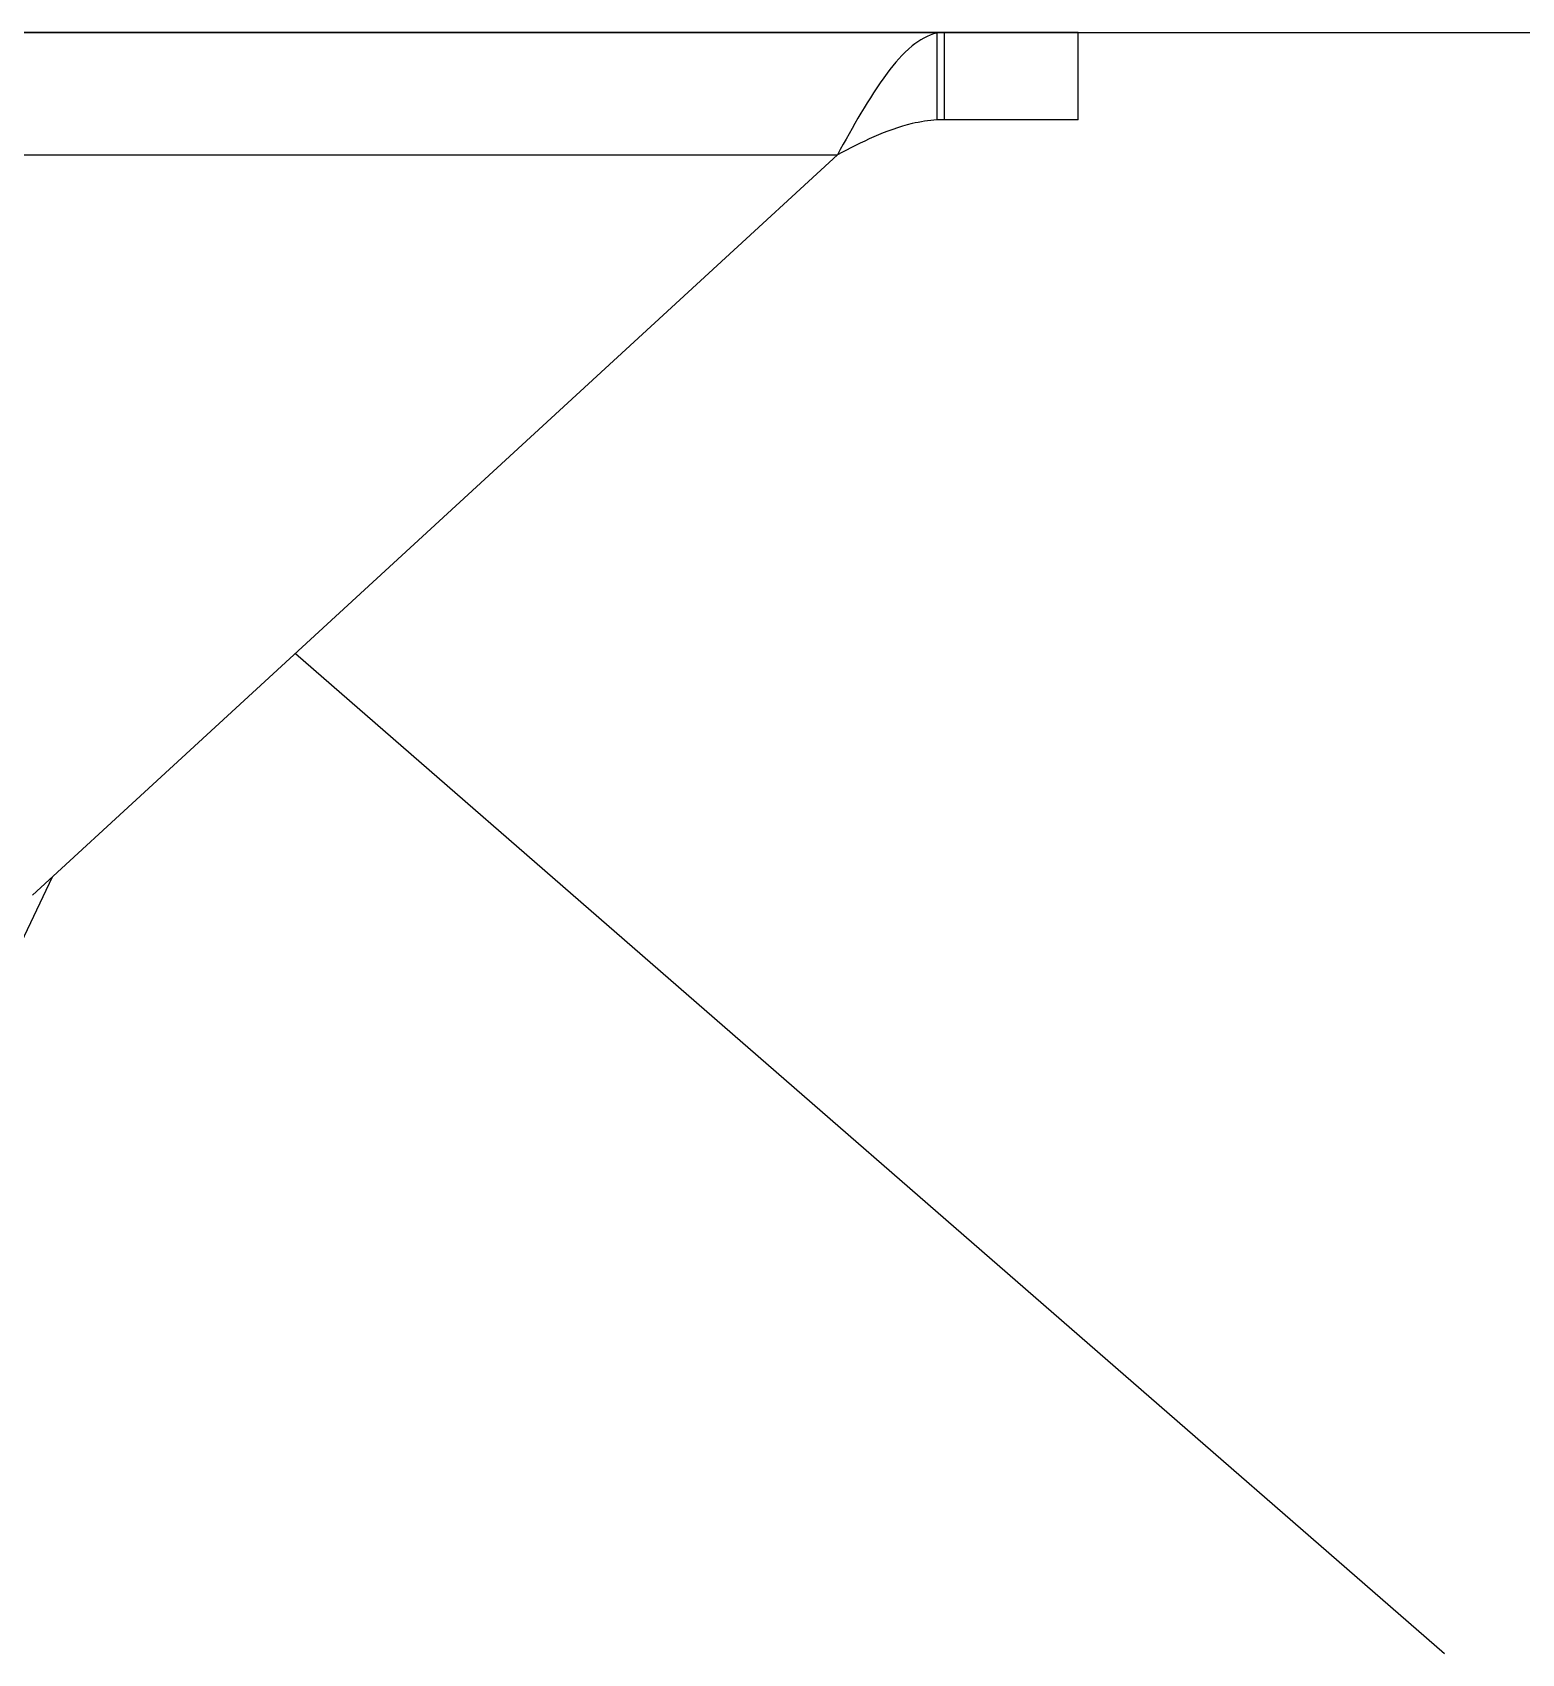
# Model space of a CAD drawing. Extents: x 1382187 to 1725648, y 860327 to 1571294.
# Drawn here: x 1539241 to 1539938, y 1238439 to 1239198 of the extents above; entities that cross this region are included whole.
import ezdxf

# ---------------------------------------------------------------- set-up
doc = ezdxf.new("R2010")
doc.units = 0
doc.header["$LTSCALE"] = 1000
doc.header["$MEASUREMENT"] = 0
doc.layers.add('bz', color=2, linetype='Continuous')
doc.styles.get("Standard").update_dxf_attribs({"font": 'gbenor.shx', "bigfont": 'gbcbig.shx'})
doc.dimstyles.get("Standard").update_dxf_attribs({"dimtxt": 0.18, "dimasz": 0.18, "dimexe": 0.18, "dimexo": 0.0625, "dimgap": 0.09, "dimtad": 0, "dimtih": 1, "dimtoh": 1, "dimdec": 4, "dimzin": 0, "dimdsep": 46, "dimtxsty": 'Standard', "dimcen": 0.09, "dimadec": 0, "dimazin": 0, "dimtfac": 1, "dimtdec": 4, "dimtofl": 0, "dimtmove": 0, "dimatfit": 3, "dimfxl": 0, "dimtolj": 1, "dimtzin": 0, "dimarcsym": 0})

msp = doc.modelspace()

# ---------------------------------------------------------------- linework, layer by layer
for p, q in [((1539729.97, 1239198.07), (1539034.88, 1239198.07)), ((1539663.97, 1239157.09), (1539663.97, 1239197.72)), ((1539667.41, 1239157.19), (1539667.41, 1239198.07)), ((1539729.97, 1239157.19), (1539729.97, 1239198.07)), ((1539729.97, 1239157.19), (1539667.41, 1239157.19)), ((1539034.88, 1239140.83), (1539617.36, 1239140.83)), ((1539617.36, 1239140.83), (1539240.61, 1238794.14)), ((1539232.57, 1238766.04), (1539250.06, 1238802.85))]:
    msp.add_line(p, q)
msp.add_arc((1539667.46, 1239096.09), 61.09, 90.04119, 93.27107)
for points, knots in [([(1539663.97, 1239197.72), (1539659.68, 1239196.88), (1539650.6, 1239191.41), (1539634.51, 1239172.14), (1539624.62, 1239153.85), (1539617.36, 1239140.83)], [0, 0, 0, 0, 0.174571, 0.404229, 1, 1, 1, 1]), ([(1539663.97, 1239157.09), (1539660.05, 1239156.86), (1539643.58, 1239154.34), (1539628.59, 1239146.59), (1539617.36, 1239140.83)], [0, 0, 0, 0, 0.237273, 1, 1, 1, 1])]:
    msp.add_open_spline(points, degree=3, knots=knots)
msp.add_open_spline([(1539667.41, 1239198.07), (1539666.26, 1239198.07), (1539665.1, 1239197.95), (1539663.97, 1239197.72)], degree=3)
at = {"layer": 'bz'}
msp.add_line((1523992.62, 1239198.07), (1542064.62, 1239198.07), dxfattribs=at)

# ---------------------------------------------------------------- leaders
msp.add_leader([(1539363.68, 1238907.4), (1539901.53, 1238439.2)], dimstyle='Standard', override={"dimgap": 20})

doc.saveas('drawing.dxf')
